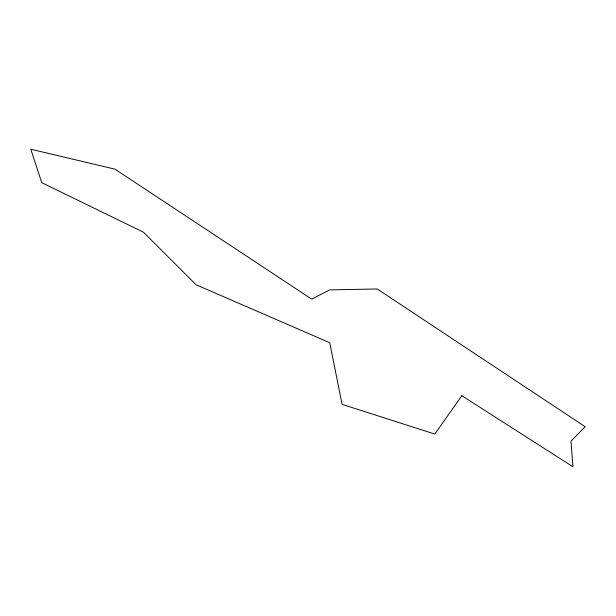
<?xml version="1.0" encoding="UTF-8"?>
<svg xmlns="http://www.w3.org/2000/svg" width="616" height="616" viewBox="0 0 616 616"><rect width="100%" height="100%" fill="white"/><g stroke="black" fill="none" stroke-linecap="round" stroke-linejoin="round"><path stroke-width="0.92" d="M461.846 395.711L434.804 434.064L342.088 404.365L329.745 342.727L196.065 284.754L143.466 232.209L41.742 182.644L30.8 149.226L114.946 169.146L311.665 299.114L329.675 289.897L377.208 288.973L585.2 426.742L570.978 441.141L572.957 466.774L461.846 395.711"/></g></svg>
